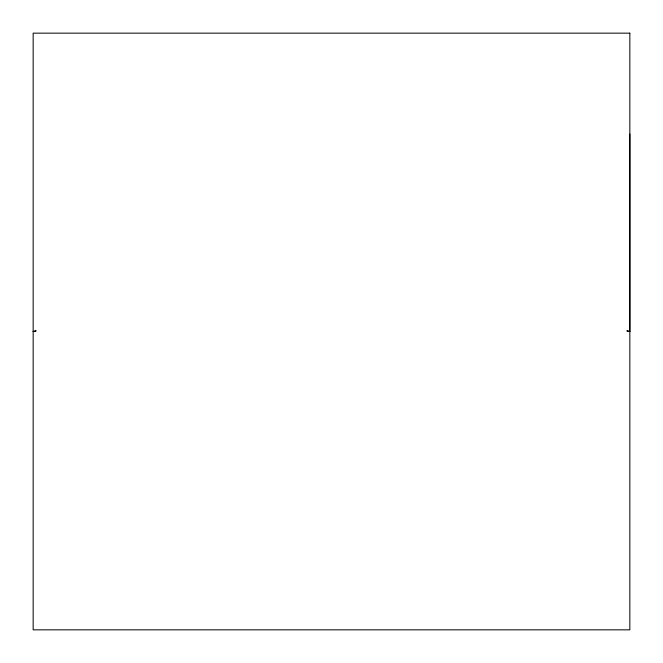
<?xml version="1.0" encoding="UTF-8"?>
<svg xmlns="http://www.w3.org/2000/svg" width="663" height="663" viewBox="0 0 663 663"><rect width="100%" height="100%" fill="white"/><g stroke="black" fill="none" stroke-linecap="round" stroke-linejoin="round"><path stroke-width="0.99" d="M629.85 134.042L629.842 331.5L626.958 330.87M33.158 331.5L36.042 330.87M33.191 331.566A749.356 522.767 7.2 0 1 35.943 330.936M627.057 330.928A749.356 522.775 -7.2 0 1 629.809 331.558M629.842 33.158L33.158 33.158L33.158 629.842L629.842 629.842L629.842 33.158"/></g></svg>
